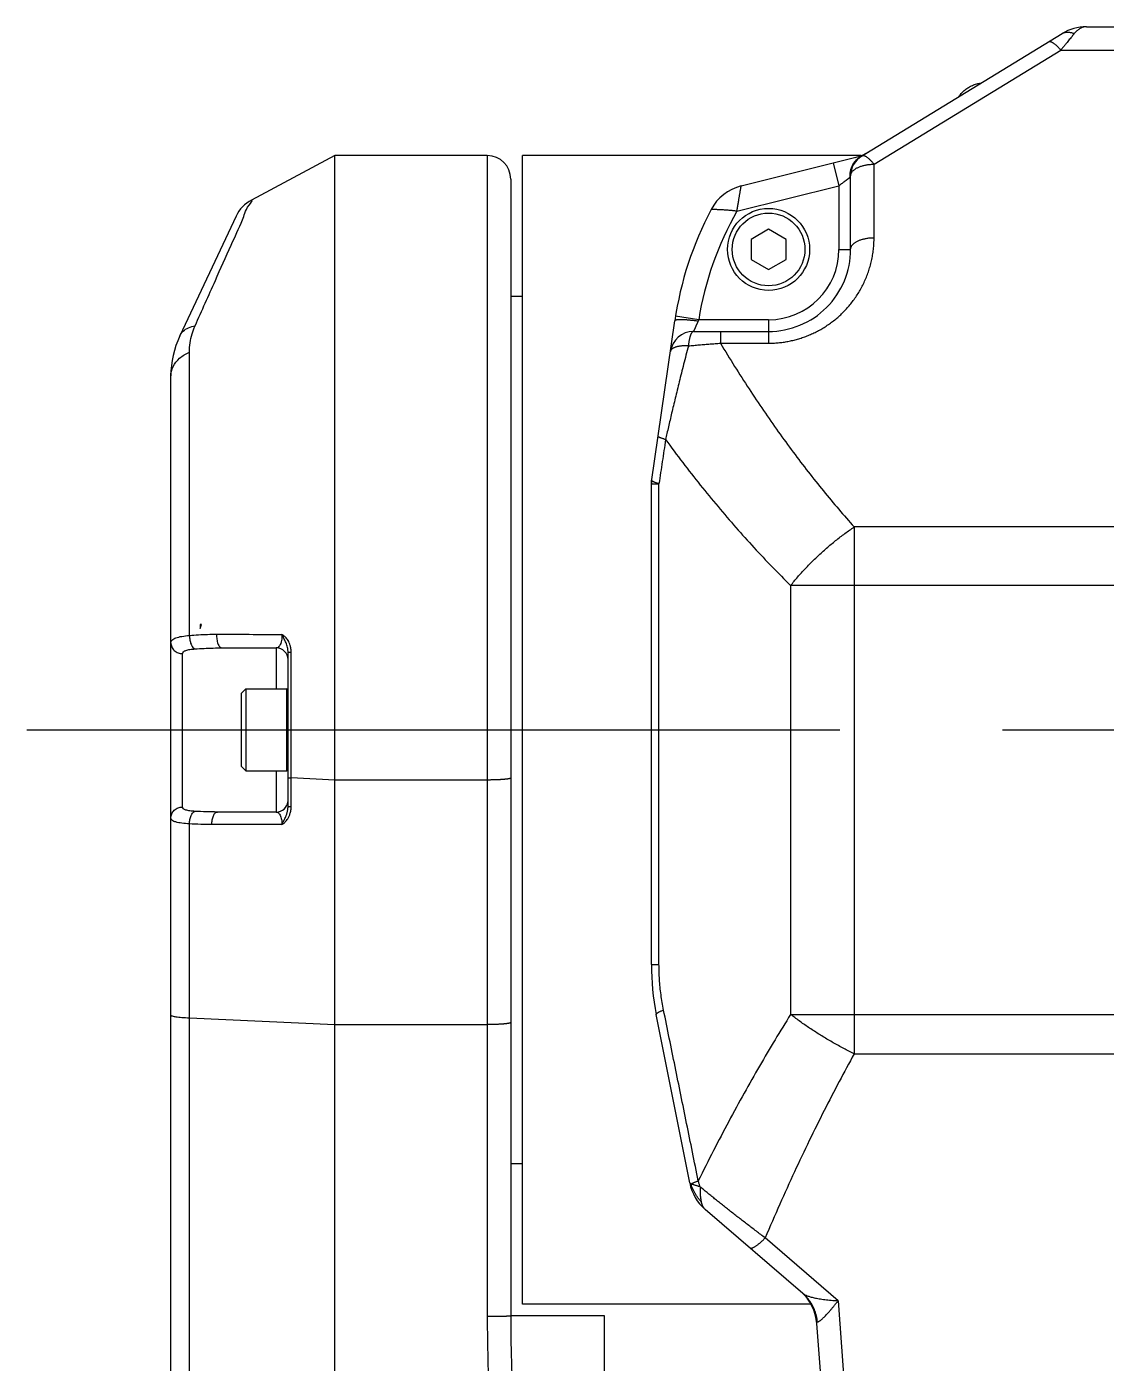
# Model space of a CAD drawing. Extents: x 0 to 3364, y 0 to 2376.
# Drawn here: x 2301 to 2393.2, y 1456.3 to 1570.3 of the extents above; entities that cross this region are included whole.
import ezdxf

# ---------------------------------------------------------------- set-up
doc = ezdxf.new("R2010")
doc.units = 0
doc.header["$LTSCALE"] = 185.02
doc.linetypes.add('CENTER', pattern=[0.6, 0.375, -0.075, 0.075, -0.075])
doc.layers.get('0').update_dxf_attribs({"linetype": 'CONTINUOUS'})
doc.layers.add('DEFAULT_1', color=7, linetype='CENTER')

msp = doc.modelspace()

# ---------------------------------------------------------------- linework, layer by layer
for p, q in [((2391.4694, 1570.3014), (2439.8439, 1570.3014)), ((2372.1252, 1559.1677), (2389.3836, 1569.7145)), ((2373.3439, 1558.5686), (2389.2703, 1568.3014)), ((2389.2703, 1568.3014), (2435.4176, 1568.3014)), ((2327.3439, 1559.3014), (2320.2226, 1555.5149)), ((2327.3439, 1321.3014), (2327.3439, 1559.3014)), ((2340.3439, 1559.3014), (2327.3439, 1559.3014)), ((2340.3439, 1559.3014), (2340.3439, 1460.2517)), ((2343.3439, 1461.3014), (2343.3439, 1559.3014)), ((2372.2164, 1559.3014), (2343.3439, 1559.3014)), ((2362.0082, 1556.7155), (2372.3439, 1559.3014)), ((2369.8585, 1558.6796), (2370.3439, 1556.7394)), ((2373.3439, 1552.3014), (2373.3439, 1558.5686)), ((2342.3439, 1557.3014), (2342.3439, 1460.3014)), ((2361.6482, 1554.5638), (2370.3439, 1556.7394)), ((2370.3439, 1556.7394), (2370.3439, 1551.3014)), ((2371.3439, 1551.3014), (2371.3439, 1557.5686)), ((2318.9167, 1554.1436), (2314.1054, 1543.9195)), ((2364.3439, 1553.0214), (2362.8544, 1552.1614)), ((2362.8544, 1552.1614), (2362.8544, 1550.4414)), ((2365.8335, 1552.1614), (2364.3439, 1553.0214)), ((2365.8335, 1550.4414), (2365.8335, 1552.1614)), ((2370.3439, 1551.3014), (2371.3439, 1551.3014)), ((2362.8544, 1550.4414), (2364.3439, 1549.5814)), ((2364.3439, 1549.5814), (2365.8335, 1550.4414)), ((2342.3439, 1547.3014), (2343.3439, 1547.3014)), ((2354.3439, 1531.4595), (2356.3439, 1545.2134)), ((2358.3805, 1545.3014), (2356.4055, 1545.6167)), ((2364.3439, 1545.3014), (2358.3805, 1545.3014)), ((2364.3439, 1545.3014), (2364.3439, 1543.3014)), ((2357.9415, 1544.3014), (2364.3439, 1544.3014)), ((2360.2414, 1544.3014), (2360.2414, 1543.3014)), ((2360.2414, 1543.3014), (2364.3439, 1543.3014)), ((2314.9355, 1518.3728), (2314.9355, 1542.5262)), ((2313.3439, 1330.5479), (2313.3439, 1540.5134)), ((2354.3439, 1490.3014), (2354.3439, 1531.4595)), ((2354.3439, 1531.3149), (2354.9945, 1531.3149)), ((2354.9945, 1490.3014), (2354.9945, 1531.3149)), ((2371.65, 1527.6219), (2371.65, 1482.6691)), ((2453.0379, 1527.6219), (2371.65, 1527.6219)), ((2366.2241, 1522.6219), (2366.2241, 1486.0348)), ((2458.4638, 1522.6219), (2366.2241, 1522.6219)), ((2315.8439, 1519.3014), (2315.8439, 1518.9705)), ((2315.9721, 1519.3014), (2315.8439, 1519.3014)), ((2314.3439, 1503.7286), (2314.3439, 1516.8087)), ((2317.7291, 1517.3014), (2322.3439, 1517.3014)), ((2322.3439, 1517.3014), (2322.3439, 1513.8014)), ((2323.3439, 1503.8006), (2323.3439, 1516.8889)), ((2323.6092, 1516.3014), (2323.6092, 1516.9511)), ((2323.6092, 1506.2038), (2323.6092, 1516.3014)), ((2319.3439, 1513.4014), (2319.7439, 1513.8014)), ((2319.3439, 1513.4014), (2319.3439, 1507.2014)), ((2319.7439, 1513.8014), (2319.7439, 1506.8014)), ((2319.7439, 1513.8014), (2323.2439, 1513.8014)), ((2323.2439, 1506.8014), (2323.2439, 1513.8014)), ((2319.3439, 1507.2014), (2319.7439, 1506.8014)), ((2319.7439, 1506.8014), (2323.2439, 1506.8014)), ((2322.3439, 1506.8014), (2322.3439, 1503.3014)), ((2323.6092, 1503.7624), (2323.6092, 1506.2038)), ((2327.3439, 1506.0308), (2323.6092, 1506.2038)), ((2340.3439, 1506.0308), (2327.3439, 1506.0308)), ((2322.3439, 1503.3014), (2317.3196, 1503.3014)), ((2314.9355, 1409.2637), (2314.9355, 1502.2893)), ((2322.8132, 1502.2245), (2316.8502, 1502.2245)), ((2354.3439, 1490.3014), (2354.9945, 1490.3014)), ((2357.6153, 1471.6549), (2354.7648, 1486.019)), ((2366.2241, 1486.0348), (2458.4638, 1486.0348)), ((2314.9355, 1485.7387), (2327.3439, 1485.1637)), ((2327.3439, 1485.1637), (2340.3439, 1485.1637)), ((2371.65, 1482.6691), (2453.0379, 1482.6691)), ((2342.3439, 1473.3014), (2343.3439, 1473.3014)), ((2367.2603, 1462.2338), (2358.9299, 1469.4014)), ((2370.2771, 1461.6034), (2364.0532, 1466.9586)), ((2367.9699, 1461.3014), (2343.3439, 1461.3014)), ((2370.2771, 1461.6034), (2370.9628, 1452.3634)), ((2350.3439, 1460.3014), (2342.3439, 1460.3014)), ((2350.3439, 1409.5311), (2350.3439, 1460.3014)), ((2370.0348, 1438.5184), (2368.4667, 1459.6472))]:
    msp.add_line(p, q)
for radius in [3.5, 3.1]:
    msp.add_circle((2364.3439, 1551.3014), radius)
for centre, radius, start, end in [((2391.4694, 1566.3014), 4, 89.999072, 121.429664), ((2340.3439, 1557.3014), 2, 0, 90), ((2373.3439, 1557.5686), 2, 121.429566, 180), ((2370.7799, 1563.0334), 4, 284.046589, 301.429566), ((2362.9791, 1552.8351), 4, 104.046589, 152.105831), ((2321.6312, 1552.8662), 3, 118, 154.798876), ((2385.3439, 1540.9964), 29.305, 152.105831, 171.726458), ((2385.3439, 1540.9964), 27.305, 150.206084, 170.928699), ((2364.3439, 1551.3014), 7, 269.999944, 0.000026), ((2364.3439, 1551.3014), 6, 270, 360), ((2357.9415, 1542.3014), 2, 90, 171.726408), ((2321.3439, 1540.5131), 8, 154.798876, 179.997741), ((2356.3439, 1531.3149), 2, 171.726408, 180), ((2322.3439, 1516.3014), 1, 0, 90), ((2323.2439, 1513.7014), 0.1, 0, 90), ((2323.2439, 1506.9014), 0.1, 270, 360), ((2322.3439, 1504.3015), 1, 270, 352.49781), ((2376.3439, 1490.3014), 22, 179.99998, 191.224614), ((2361.5388, 1472.4335), 4, 191.224594, 229.290619), ((2364.4774, 1459.3514), 4, 4.236395, 49.290621), ((2492.3439, 1460.3014), 150, 179.999998, 192.680385)]:
    msp.add_arc(centre, radius, start, end)
for points, start_tangent, end_tangent in [([(2391.4694, 1570.3014), (2391.3462, 1570.2938), (2391.2235, 1570.2711), (2391.102, 1570.2333), (2390.9822, 1570.1809), (2390.8646, 1570.1141), (2390.7498, 1570.0335), (2390.6382, 1569.9396), (2390.5303, 1569.8331), (2390.4265, 1569.7145)], (-1, -0.00003255), (-0.63324785, -0.77394907)), ([(2390.4265, 1569.7145), (2390.3346, 1569.6021), (2390.2337, 1569.4788), (2390.1237, 1569.3444), (2390.0044, 1569.1986), (2389.8758, 1569.0415), (2389.7382, 1568.8732), (2389.5913, 1568.6937), (2389.4353, 1568.5031), (2389.2703, 1568.3014)], (-0.63340538, -0.77382015), (-0.63333268, -0.77387965)), ([(2389.3836, 1569.7145), (2389.4702, 1569.7607), (2389.5622, 1569.797), (2389.6591, 1569.823), (2389.7604, 1569.8387), (2389.8655, 1569.8439), (2389.9738, 1569.8387), (2390.0847, 1569.823), (2390.1976, 1569.797), (2390.3117, 1569.7607), (2390.4265, 1569.7145)], (0.85328184, 0.52145001), (0.91364214, -0.40651942)), ([(2388.2274, 1569.008), (2388.2674, 1569.0258), (2388.3131, 1569.0338), (2388.3642, 1569.0319), (2388.4204, 1569.0203), (2388.4815, 1568.9989), (2388.547, 1568.9679), (2388.6167, 1568.9274), (2388.69, 1568.8777), (2388.7667, 1568.8191), (2388.8462, 1568.7518), (2388.9281, 1568.6764), (2389.0119, 1568.5931), (2389.0972, 1568.5025), (2389.1835, 1568.4051), (2389.2703, 1568.3014)], (0.85328183, 0.52145001), (0.63167296, -0.77523498)), ([(2380.5613, 1564.3231), (2380.7106, 1564.5218), (2380.9668, 1564.792), (2381.258, 1565.0253), (2381.5787, 1565.2173), (2381.923, 1565.3646), (2382.2844, 1565.4644), (2382.4817, 1565.4974)], (0.5635821, 0.82606006), (0.99154588, 0.12975654)), ([(2372.1252, 1559.1677), (2372.0089, 1559.0898), (2371.8991, 1559.0024), (2371.7964, 1558.9058), (2371.7014, 1558.8006), (2371.6147, 1558.6876), (2371.5367, 1558.5673), (2371.468, 1558.4405), (2371.409, 1558.3078), (2371.3599, 1558.1702), (2371.321, 1558.0283), (2371.2926, 1557.883), (2371.2748, 1557.7353), (2371.2677, 1557.5858), (2371.2713, 1557.4354)], (-0.85328183, -0.52145001), (0.0594463, -0.9982315)), ([(2373.3439, 1558.5686), (2373.2578, 1558.6715), (2373.1715, 1558.7691), (2373.0861, 1558.8598), (2373.0022, 1558.9431), (2372.9202, 1559.0187), (2372.8407, 1559.086), (2372.764, 1559.1447), (2372.6906, 1559.1945), (2372.6209, 1559.235), (2372.5553, 1559.2661), (2372.4942, 1559.2875), (2372.4379, 1559.2992), (2372.3868, 1559.301), (2372.3411, 1559.293), (2372.301, 1559.2752)], (-0.63167295, 0.77523499), (-0.85328183, -0.52145001)), ([(2371.3439, 1557.5686), (2371.3495, 1557.6434), (2371.3663, 1557.7177), (2371.3941, 1557.7912), (2371.4328, 1557.8634), (2371.4822, 1557.934), (2371.542, 1558.0025), (2371.6119, 1558.0686), (2371.6915, 1558.1319), (2371.7803, 1558.1921), (2371.8778, 1558.2488), (2371.9836, 1558.3017), (2372.097, 1558.3505), (2372.2173, 1558.3949), (2372.3439, 1558.4347), (2372.4762, 1558.4696), (2372.6133, 1558.4995), (2372.7544, 1558.5242), (2372.8989, 1558.5436), (2373.0459, 1558.5575), (2373.1945, 1558.5658), (2373.3439, 1558.5686)], (0, 1), (1, 0)), ([(2361.6482, 1554.5638), (2361.6751, 1554.7325), (2361.7022, 1554.9012), (2361.7293, 1555.0678), (2361.7559, 1555.2307), (2361.7819, 1555.389), (2361.8072, 1555.5414), (2361.8315, 1555.687), (2361.8547, 1555.825), (2361.8767, 1555.9545), (2361.8972, 1556.075), (2361.9162, 1556.1859), (2361.9335, 1556.2868), (2361.9492, 1556.3774), (2361.963, 1556.4572), (2361.975, 1556.5261), (2361.9852, 1556.5843), (2361.9935, 1556.6317), (2361.9999, 1556.6685), (2362.0045, 1556.6947), (2362.0073, 1556.7103), (2362.0082, 1556.7155)], (0.153828, 0.98809764), (0.17335172, 0.98485998)), ([(2370.3439, 1556.7394), (2370.4104, 1556.7893), (2370.4768, 1556.8391), (2370.5427, 1556.8886), (2370.6077, 1556.9373), (2370.6714, 1556.9852), (2370.7336, 1557.0318), (2370.7938, 1557.077), (2370.852, 1557.1207), (2370.9078, 1557.1626), (2370.9611, 1557.2026), (2371.0115, 1557.2404), (2371.0589, 1557.276), (2371.1032, 1557.3092), (2371.1441, 1557.3399), (2371.1814, 1557.368), (2371.2152, 1557.3933), (2371.2451, 1557.4158), (2371.2713, 1557.4354)], (0.79975452, 0.60032716), (0.79979559, 0.60027245)), ([(2371.2713, 1557.4354), (2371.2897, 1557.4691), (2371.3051, 1557.4974), (2371.3177, 1557.5204), (2371.3276, 1557.5386), (2371.335, 1557.5522), (2371.3401, 1557.5615), (2371.3439, 1557.5686)], (0.4787596, 0.87794604), (0.47891246, 0.87786267)), ([(2319.4586, 1553.8146), (2320.0316, 1555.0897), (2320.2228, 1555.515)], (0.40973195, 0.91220597), (-0.97550405, 0.21998147)), ([(2361.6482, 1554.5638), (2361.4782, 1554.5831), (2361.3078, 1554.6011), (2361.1392, 1554.6176), (2360.9736, 1554.6324), (2360.8124, 1554.6456), (2360.6568, 1554.6572), (2360.5077, 1554.6672), (2360.3661, 1554.6756), (2360.2328, 1554.6827), (2360.1085, 1554.6885), (2359.9939, 1554.6932), (2359.8895, 1554.6969), (2359.7956, 1554.6997), (2359.7128, 1554.7019), (2359.6411, 1554.7035), (2359.5805, 1554.7046), (2359.5312, 1554.7054), (2359.4928, 1554.7059), (2359.4655, 1554.7062), (2359.4492, 1554.7064), (2359.4438, 1554.7065)], (-0.99276069, 0.1201092), (-0.99995187, 0.00981145)), ([(2315.4114, 1544.7834), (2317.1413, 1548.6491), (2318.4962, 1551.6711), (2319.4586, 1553.8146)], (0.40804996, 0.9129596), (0.40973195, 0.91220597)), ([(2364.3439, 1543.3014), (2364.7566, 1543.3109), (2365.171, 1543.3395), (2365.5858, 1543.3875), (2365.9996, 1543.455), (2366.411, 1543.542), (2366.819, 1543.6484), (2367.2235, 1543.7745), (2367.624, 1543.9204), (2368.0199, 1544.0863), (2368.4102, 1544.2723), (2368.7938, 1544.4785), (2369.17, 1544.7048), (2369.5378, 1544.9513), (2369.8961, 1545.2181), (2370.2438, 1545.5049), (2370.5796, 1545.8117), (2370.9024, 1546.138), (2371.2108, 1546.4836), (2371.5035, 1546.8479), (2371.7792, 1547.2303), (2372.0366, 1547.6299), (2372.2743, 1548.0459), (2372.491, 1548.4771), (2372.6856, 1548.9224), (2372.8567, 1549.3804), (2373.0035, 1549.8495), (2373.125, 1550.3281), (2373.2203, 1550.8145), (2373.2888, 1551.3067), (2373.3301, 1551.803), (2373.3439, 1552.3014)], (1, 0.00000209), (0.0000009, 1)), ([(2371.3439, 1551.3014), (2371.3495, 1551.3761), (2371.3663, 1551.4504), (2371.3941, 1551.5239), (2371.4328, 1551.5962), (2371.4822, 1551.6667), (2371.542, 1551.7353), (2371.6119, 1551.8014), (2371.6915, 1551.8647), (2371.7803, 1551.9249), (2371.8778, 1551.9816), (2371.9836, 1552.0345), (2372.097, 1552.0832), (2372.2173, 1552.1276), (2372.3439, 1552.1674), (2372.4762, 1552.2024), (2372.6133, 1552.2323), (2372.7544, 1552.257), (2372.8989, 1552.2763), (2373.0459, 1552.2902), (2373.1945, 1552.2986), (2373.3439, 1552.3014)], (0, 1), (1, 0)), ([(2358.3231, 1545.1761), (2358.1696, 1545.1974), (2358.017, 1545.2169), (2357.8662, 1545.2348), (2357.7182, 1545.2507), (2357.5739, 1545.2647), (2357.434, 1545.2767), (2357.2995, 1545.2866), (2357.1712, 1545.2942), (2357.0498, 1545.2997), (2356.9361, 1545.3029), (2356.8307, 1545.3038), (2356.7344, 1545.3024), (2356.6476, 1545.2988), (2356.5709, 1545.293), (2356.5047, 1545.2849), (2356.4495, 1545.2746), (2356.4056, 1545.2623), (2356.3733, 1545.2479), (2356.3527, 1545.2316), (2356.3439, 1545.2134)], (-0.98991142, 0.14168765), (-0.14389981, -0.98959226)), ([(2358.3231, 1545.1761), (2358.2947, 1545.1109), (2358.2665, 1545.0464), (2358.2389, 1544.9831), (2358.2119, 1544.9211), (2358.1856, 1544.8609), (2358.1602, 1544.8027), (2358.1358, 1544.7466), (2358.1124, 1544.693), (2358.0902, 1544.6421), (2358.0692, 1544.5941), (2358.0496, 1544.5492), (2358.0315, 1544.5076), (2358.0148, 1544.4694), (2357.9997, 1544.4348), (2357.9863, 1544.4041), (2357.9746, 1544.3771), (2357.9645, 1544.3541), (2357.9563, 1544.3352), (2357.9498, 1544.3204), (2357.9452, 1544.3098), (2357.9415, 1544.3014)], (-0.39977961, -0.91661129), (-0.39981608, -0.91659538)), ([(2358.3805, 1545.3014), (2358.3607, 1545.2596), (2358.3416, 1545.2179), (2358.3231, 1545.1761)], (-0.43201661, -0.90186565), (-0.39979348, -0.91660524)), ([(2314.1054, 1543.9195), (2314.3977, 1544.3191), (2314.8424, 1544.6132), (2315.4114, 1544.7834)], (0.42581013, 0.90481254), (0.98624143, 0.16531132)), ([(2314.9355, 1542.5262), (2314.9932, 1543.3325), (2315.1558, 1544.0855), (2315.4114, 1544.7834)], (-0.00005259, 1), (0.4081637, 0.91290876)), ([(2357.9415, 1544.3014), (2357.9064, 1544.296), (2357.8715, 1544.2799), (2357.837, 1544.2532), (2357.8031, 1544.216), (2357.7698, 1544.1685), (2357.7375, 1544.111), (2357.7063, 1544.0438), (2357.6764, 1543.9672), (2357.6479, 1543.8816), (2357.621, 1543.7876), (2357.5957, 1543.6855), (2357.5724, 1543.5761), (2357.551, 1543.4598), (2357.5317, 1543.3372), (2357.5147, 1543.2091), (2357.4999, 1543.0761)], (-1, 0), (-0.10013504, -0.99497386)), ([(2357.4999, 1543.0761), (2357.2945, 1542.2791), (2357.0962, 1541.5013), (2356.9057, 1540.745), (2356.7231, 1540.012), (2356.5486, 1539.3034), (2356.3823, 1538.6204), (2356.2245, 1537.9641), (2356.0749, 1537.3349), (2355.9335, 1536.733), (2355.8001, 1536.1577), (2355.6743, 1535.6082), (2355.5557, 1535.083)], (-0.25090782, -0.96801099), (-0.2189095, -0.97574517)), ([(2357.4999, 1543.0761), (2357.3544, 1543.0799), (2357.2122, 1543.0791), (2357.0743, 1543.0738), (2356.9414, 1543.064), (2356.8143, 1543.0499), (2356.6937, 1543.0314), (2356.5803, 1543.0087), (2356.4747, 1542.9819), (2356.3777, 1542.9511), (2356.2897, 1542.9167), (2356.2112, 1542.8786), (2356.1428, 1542.8372), (2356.0848, 1542.7927), (2356.0374, 1542.7454), (2356.0011, 1542.6955), (2355.9761, 1542.6434), (2355.9624, 1542.5892)], (-0.99916845, 0.04077257), (-0.14390008, -0.98959222)), ([(2357.4999, 1543.0761), (2357.9689, 1543.1178), (2358.4342, 1543.1579), (2358.8948, 1543.1964), (2359.35, 1543.2331), (2359.7991, 1543.2681), (2360.2414, 1543.3014)], (0.99595094, 0.08989843), (0.99728512, 0.07363685)), ([(2360.2414, 1543.3014), (2361.4491, 1541.3255), (2362.6743, 1539.4078), (2363.9161, 1537.5482), (2365.1732, 1535.7472), (2366.4441, 1534.0054), (2367.7278, 1532.3227), (2369.0238, 1530.6983), (2370.3315, 1529.1314), (2371.65, 1527.6219)], (0.51310207, -0.8583276), (0.66641525, -0.74558079)), ([(2313.3439, 1540.5131), (2313.537, 1541.3178), (2314.0913, 1542.0189), (2314.9355, 1542.5262)], (0, 1), (0.92716314, 0.37465785)), ([(2355.5557, 1535.083), (2355.4471, 1535.1126), (2355.3472, 1535.142), (2355.2564, 1535.171), (2355.1753, 1535.1995), (2355.1044, 1535.2273), (2355.0442, 1535.2543), (2354.995, 1535.2802), (2354.957, 1535.305), (2354.9305, 1535.3285), (2354.9157, 1535.3505), (2354.9127, 1535.3708)], (-0.96719603, 0.25403116), (0.14389833, 0.98959248)), ([(2355.5557, 1535.083), (2355.2748, 1533.1968), (2354.9945, 1531.3149)], (-0.14729321, -0.98909287), (-0.14729321, -0.98909287)), ([(2355.5557, 1535.083), (2357.0282, 1533.1088), (2358.5203, 1531.1991), (2360.0303, 1529.3545), (2361.5564, 1527.5753), (2363.0979, 1525.8607), (2364.6542, 1524.2096), (2366.2241, 1522.6219)], (0.58894894, -0.80817025), (0.71165795, -0.70252613)), ([(2354.9945, 1531.3149), (2354.8944, 1531.3426), (2354.7999, 1531.3707), (2354.714, 1531.3983), (2354.6388, 1531.4248), (2354.5753, 1531.4494), (2354.5239, 1531.4714), (2354.4839, 1531.4905), (2354.4529, 1531.5071), (2354.429, 1531.5216), (2354.4106, 1531.5344), (2354.3965, 1531.5458), (2354.386, 1531.5558), (2354.3782, 1531.5646), (2354.3727, 1531.5724), (2354.3689, 1531.5793), (2354.3664, 1531.5856), (2354.3649, 1531.5915), (2354.3644, 1531.5971), (2354.3648, 1531.6027)], (-0.96617378, 0.25789189), (0.1439001, 0.98959222)), ([(2366.2241, 1522.6219), (2366.5209, 1522.9891), (2366.8307, 1523.3554), (2367.1527, 1523.7198), (2367.4862, 1524.0814), (2367.8302, 1524.4393), (2368.184, 1524.7926), (2368.5466, 1525.1404), (2368.917, 1525.4817), (2369.2944, 1525.8158), (2369.6778, 1526.1418), (2370.0662, 1526.4589), (2370.4586, 1526.7662), (2370.854, 1527.063), (2371.2515, 1527.3484), (2371.65, 1527.6219)], (0.62017132, 0.7844664), (0.83100162, 0.55626999)), ([(2315.8439, 1518.9705), (2315.9074, 1519.1357), (2315.9721, 1519.3014)], (0.35536425, 0.9347279), (0.36662721, 0.93036793)), ([(2313.3439, 1517.7383), (2313.4526, 1517.9706), (2313.7704, 1518.1546), (2314.2765, 1518.2875), (2314.9355, 1518.3728)], (-0.00012243, 0.99999999), (0.996113, 0.08808454)), ([(2314.9355, 1518.3728), (2314.9669, 1517.9761), (2315.0676, 1517.6156), (2315.2218, 1517.3484), (2315.405, 1517.2168)], (-0.01514949, -0.99988524), (0.96010202, -0.27964997)), ([(2314.9355, 1518.3728), (2315.7047, 1518.4254), (2316.4794, 1518.457), (2317.2596, 1518.4666)], (0.99665041, 0.08177992), (0.99999789, -0.00205442)), ([(2317.2596, 1518.4666), (2317.2701, 1518.0364), (2317.3657, 1517.6553), (2317.5288, 1517.3942), (2317.7291, 1517.3014)], (-0.07948562, -0.99683601), (1, 0.00000076)), ([(2317.2596, 1518.4666), (2320.0199, 1518.4611), (2322.8134, 1518.456)], (0.99999789, -0.00205456), (0.99999838, -0.00179781)), ([(2322.8133, 1518.456), (2322.8161, 1518.1896), (2322.7851, 1517.9293), (2322.719, 1517.6874), (2322.6192, 1517.4862), (2322.4905, 1517.3502), (2322.344, 1517.3014)], (0.07514597, -0.99717254), (-0.99999999, 0.00015761)), ([(2323.344, 1516.889), (2323.3295, 1517.1295), (2323.2914, 1517.3488), (2323.2368, 1517.5483), (2323.1717, 1517.7296), (2323.1004, 1517.8953), (2323.0265, 1518.049), (2322.9526, 1518.1931), (2322.8811, 1518.33), (2322.8132, 1518.4563)], (0.00015032, 0.99999999), (-0.48248337, 0.87590513)), ([(2323.5992, 1517.1573), (2323.5874, 1517.2537), (2323.5303, 1517.5168), (2323.4486, 1517.7418), (2323.3508, 1517.9305), (2323.2439, 1518.086), (2323.1331, 1518.2122), (2323.0223, 1518.3133), (2322.9148, 1518.3932), (2322.8134, 1518.456)], (-0.09772356, 0.9952136), (-0.87416522, 0.48562864)), ([(2313.3439, 1517.7383), (2313.4201, 1517.3825), (2313.6369, 1517.0809), (2313.9613, 1516.8794), (2314.3439, 1516.8087)], (0.00000001, -1), (1, -0.00000886)), ([(2314.3439, 1516.8087), (2314.4165, 1516.9679), (2314.6284, 1517.0874), (2314.9657, 1517.1685), (2315.405, 1517.2168)], (-0.00019634, 0.99999998), (0.99740758, 0.07195915)), ([(2315.405, 1517.2168), (2316.1741, 1517.2633), (2316.9489, 1517.2917), (2317.7291, 1517.3014)], (0.99740754, 0.07195977), (1, 0.00000011)), ([(2323.3439, 1516.8887), (2323.4685, 1516.9354), (2323.6092, 1516.9511)], (0.00067833, 0.99999977), (0.99719365, 0.07486537)), ([(2323.6092, 1516.9511), (2323.5992, 1517.1573)], (0.0002124, 0.99999998), (-0.09772356, 0.9952136)), ([(2323.3439, 1506.2423), (2323.4685, 1506.2135), (2323.6092, 1506.2038)], (0, -1), (0.99892796, -0.04629185)), ([(2342.3439, 1506.2051), (2342.3403, 1506.1946), (2342.3294, 1506.1841), (2342.3112, 1506.1737), (2342.2858, 1506.1634), (2342.2534, 1506.1532), (2342.214, 1506.1433), (2342.1677, 1506.1335), (2342.1149, 1506.1241), (2342.0555, 1506.1149), (2341.9899, 1506.1061), (2341.9183, 1506.0976), (2341.841, 1506.0895), (2341.7582, 1506.0818), (2341.6702, 1506.0746), (2341.5774, 1506.0679), (2341.4801, 1506.0616), (2341.3786, 1506.0559), (2341.2734, 1506.0507), (2341.1648, 1506.0461), (2341.0532, 1506.0421), (2340.939, 1506.0387), (2340.8226, 1506.0358), (2340.7045, 1506.0336), (2340.585, 1506.032), (2340.4647, 1506.0311), (2340.3439, 1506.0308)], (0, -1), (-1, 0)), ([(2313.3439, 1502.7896), (2313.4201, 1503.149), (2313.6369, 1503.4536), (2313.9613, 1503.6571), (2314.3439, 1503.7286)], (0.00000001, 1), (1, 0)), ([(2315.405, 1503.3581), (2314.966, 1503.3988), (2314.6289, 1503.47), (2314.4167, 1503.5789), (2314.3439, 1503.7286)], (-0.99825537, 0.05904413), (0.00031239, 0.99999995)), ([(2314.9356, 1502.2893), (2314.976, 1502.6676), (2315.0788, 1503.002), (2315.2291, 1503.2439), (2315.405, 1503.3581)], (0.0167124, 0.99986034), (0.97264057, 0.23231515)), ([(2317.3196, 1503.3014), (2316.3604, 1503.3157), (2315.405, 1503.3581)], (-1, -0.00000079), (-0.99825519, 0.05904726)), ([(2316.8502, 1502.2245), (2316.875, 1502.6301), (2316.9741, 1502.9808), (2317.1311, 1503.2177), (2317.3197, 1503.3014)], (-0.03631894, 0.99934025), (1, 0)), ([(2322.344, 1503.3014), (2322.4633, 1503.2687), (2322.5723, 1503.1759), (2322.6647, 1503.0336), (2322.7358, 1502.8555), (2322.7844, 1502.655), (2322.8101, 1502.4424), (2322.8134, 1502.2245)], (0.99999999, 0.00012655), (-0.03687003, -0.99932007)), ([(2322.8132, 1502.2245), (2322.9172, 1502.2932), (2323.0061, 1502.3624), (2323.1062, 1502.455), (2323.2123, 1502.5741), (2323.3226, 1502.7289), (2323.3784, 1502.8242), (2323.4332, 1502.934), (2323.4855, 1503.0602), (2323.5328, 1503.2049), (2323.5719, 1503.3696), (2323.599, 1503.5552), (2323.6092, 1503.7624)], (0.91632705, 0.40043068), (-0.00012831, 0.99999999)), ([(2322.8134, 1502.2244), (2322.8826, 1502.3571), (2322.9419, 1502.4713), (2323.0086, 1502.602), (2323.0794, 1502.7478), (2323.1529, 1502.9141), (2323.19, 1503.0083), (2323.2266, 1503.1117), (2323.2614, 1503.2254), (2323.293, 1503.3504), (2323.3191, 1503.4877), (2323.3372, 1503.6377), (2323.344, 1503.8006)], (0.51758333, 0.85563281), (-0.00011189, 0.99999999)), ([(2323.3439, 1503.8008), (2323.4685, 1503.7721), (2323.6092, 1503.7624)], (0.00088487, -0.99999961), (0.99893006, -0.04624649)), ([(2314.9355, 1502.2893), (2314.2769, 1502.3495), (2313.7712, 1502.4493), (2313.4531, 1502.5953), (2313.3439, 1502.7896)], (-0.99817377, 0.06040805), (0.00021432, 0.99999998)), ([(2316.8502, 1502.2245), (2315.8909, 1502.2408), (2314.9355, 1502.2893)], (-1, -0.00000357), (-0.99772278, 0.06744823)), ([(2355.3863, 1486.4083), (2355.2657, 1487.0577), (2355.1673, 1487.7095), (2355.0911, 1488.3618), (2355.0371, 1489.0125), (2355.0051, 1489.6597), (2354.9945, 1490.3014)], (-0.19916121, 0.97996674), (-0.00000074, 1)), ([(2313.3439, 1485.9696), (2313.4531, 1485.8997), (2313.7724, 1485.8349), (2314.2789, 1485.7799), (2314.9355, 1485.7387)], (0, -1), (0.99892796, -0.04629185)), ([(2354.7648, 1486.019), (2354.7654, 1486.0465), (2354.7779, 1486.0762), (2354.8021, 1486.1078), (2354.8379, 1486.1413), (2354.8851, 1486.1764), (2354.9433, 1486.2129), (2355.0123, 1486.2505), (2355.0916, 1486.2891), (2355.1807, 1486.3284), (2355.2792, 1486.3683), (2355.3863, 1486.4083)], (-0.19465543, 0.98087169), (0.94083371, 0.3388686)), ([(2358.3487, 1471.8323), (2357.3531, 1476.7307), (2356.3657, 1481.5894), (2355.3863, 1486.4083)], (-0.19916192, 0.9799666), (-0.19916195, 0.97996659)), ([(2366.2241, 1486.0348), (2364.8959, 1483.8731), (2363.5725, 1481.63), (2362.2554, 1479.3058), (2360.9457, 1476.8996), (2359.6435, 1474.4094), (2358.3487, 1471.8323)], (-0.53129382, -0.84718763), (-0.44181652, -0.89710544)), ([(2371.65, 1482.6691), (2371.201, 1482.8937), (2370.7533, 1483.1263), (2370.3078, 1483.3664), (2369.8657, 1483.6134), (2369.4283, 1483.8665), (2368.9965, 1484.1253), (2368.5715, 1484.3889), (2368.1545, 1484.6567), (2367.7464, 1484.9281), (2367.3483, 1485.2023), (2366.9612, 1485.4786), (2366.5862, 1485.7564), (2366.2241, 1486.0348)], (-0.89775615, 0.44049279), (-0.78688951, 0.61709392)), ([(2342.3439, 1485.338), (2342.3403, 1485.3275), (2342.3294, 1485.317), (2342.3112, 1485.3066), (2342.2858, 1485.2963), (2342.2534, 1485.2862), (2342.214, 1485.2762), (2342.1677, 1485.2665), (2342.1149, 1485.257), (2342.0555, 1485.2478), (2341.9899, 1485.239), (2341.9183, 1485.2305), (2341.841, 1485.2224), (2341.7582, 1485.2148), (2341.6702, 1485.2075), (2341.5774, 1485.2008), (2341.4801, 1485.1946), (2341.3786, 1485.1888), (2341.2734, 1485.1837), (2341.1648, 1485.1791), (2341.0532, 1485.175), (2340.939, 1485.1716), (2340.8226, 1485.1688), (2340.7045, 1485.1666), (2340.585, 1485.165), (2340.4647, 1485.164), (2340.3439, 1485.1637)], (0, -1), (-1, 0)), ([(2371.65, 1482.6691), (2370.3669, 1480.2978), (2369.0891, 1477.829), (2367.8183, 1475.2629), (2366.5553, 1472.5981), (2365.3003, 1469.8313), (2364.0532, 1466.9586)], (-0.48416496, -0.87497674), (-0.3909335, -0.92041893)), ([(2357.7331, 1471.557), (2357.6993, 1471.5638), (2357.672, 1471.5699), (2357.6513, 1471.5752), (2357.6374, 1471.5796), (2357.6302, 1471.5832)], (-0.98152525, 0.19133263), (-0.75846449, 0.65171437)), ([(2357.7331, 1471.557), (2357.7779, 1471.5881), (2357.8326, 1471.6205), (2357.897, 1471.654), (2357.9705, 1471.6885), (2358.0529, 1471.7238), (2358.1438, 1471.7597), (2358.2425, 1471.7959), (2358.3486, 1471.8324)], (0.79492801, 0.60670376), (0.94886095, 0.3156943)), ([(2358.5939, 1470.0453), (2358.4274, 1470.2413), (2358.2743, 1470.4455), (2358.1355, 1470.657), (2358.0114, 1470.8748), (2357.9027, 1471.0981), (2357.8098, 1471.3258), (2357.7331, 1471.557)], (-0.6703008, 0.74208951), (-0.28236901, 0.95930586)), ([(2358.4962, 1471.3256), (2358.3751, 1471.3633), (2358.2626, 1471.3983), (2358.1591, 1471.4305), (2358.0651, 1471.4595), (2357.9802, 1471.4853), (2357.9047, 1471.5079), (2357.8384, 1471.5273), (2357.7812, 1471.5436), (2357.7331, 1471.557)], (-0.95658759, 0.29144498), (-0.96468843, 0.26339369)), ([(2358.4962, 1471.3256), (2358.4214, 1471.582), (2358.3487, 1471.8323)], (-0.28027222, 0.95992056), (-0.27878071, 0.96035479)), ([(2358.4962, 1471.3256), (2358.4931, 1471.157), (2358.4942, 1470.9933), (2358.4993, 1470.8357), (2358.5077, 1470.685), (2358.5194, 1470.5416), (2358.5339, 1470.4058), (2358.5512, 1470.2777), (2358.5712, 1470.1575), (2358.5939, 1470.0453)], (-0.03577583, -0.99935984), (0.21647284, -0.97628864)), ([(2364.0532, 1466.9586), (2363.6775, 1467.2414), (2363.3023, 1467.5255), (2362.9285, 1467.8102), (2362.5568, 1468.0951), (2362.188, 1468.3794), (2361.8227, 1468.6626), (2361.4615, 1468.9442), (2361.1052, 1469.2237), (2360.7544, 1469.5005), (2360.4095, 1469.7742), (2360.0713, 1470.0443), (2359.7401, 1470.3103), (2359.4165, 1470.5718), (2359.101, 1470.8285), (2358.7941, 1471.0799), (2358.4962, 1471.3256)], (-0.79984123, 0.60021164), (-0.7703646, 0.63760363)), ([(2358.5939, 1470.0453), (2358.6168, 1469.9504), (2358.642, 1469.8619), (2358.6698, 1469.7799), (2358.7, 1469.7045), (2358.733, 1469.636), (2358.7687, 1469.5745), (2358.8073, 1469.5201), (2358.8489, 1469.473)], (0.21661629, -0.97625682), (0.70518471, -0.70902364)), ([(2362.7487, 1466.1157), (2362.7791, 1466.0973), (2362.8172, 1466.0882), (2362.8626, 1466.0882), (2362.9151, 1466.0974), (2362.9744, 1466.1158), (2363.0401, 1466.1432), (2363.1118, 1466.1794), (2363.1892, 1466.2244), (2363.2717, 1466.2777), (2363.3589, 1466.3391), (2363.4502, 1466.4082), (2363.5451, 1466.4845), (2363.643, 1466.5678), (2363.7434, 1466.6573), (2363.8456, 1466.7527), (2363.9491, 1466.8533), (2364.0532, 1466.9586)], (0.75802755, -0.65222253), (0.69638422, 0.71766916)), ([(2367.2603, 1462.2338), (2367.3117, 1462.1941), (2367.3749, 1462.1535), (2367.4509, 1462.1122), (2367.5408, 1462.0701), (2367.6459, 1462.0273), (2367.7673, 1461.9839), (2367.9063, 1461.9403), (2368.0637, 1461.8967), (2368.2407, 1461.8536), (2368.4374, 1461.8115), (2368.654, 1461.771), (2368.8896, 1461.7329), (2369.143, 1461.6979), (2369.4118, 1461.6668), (2369.693, 1461.6403), (2369.9833, 1461.6189), (2370.2771, 1461.6034)], (0.75802751, -0.65222258), (0.99904672, -0.04365379)), ([(2368.5097, 1459.799), (2368.4757, 1460.0554), (2368.4247, 1460.308), (2368.3568, 1460.5556), (2368.2725, 1460.7972), (2368.172, 1461.0317), (2368.0559, 1461.2581), (2367.9246, 1461.4753), (2367.7787, 1461.6823), (2367.6189, 1461.8783), (2367.4458, 1462.0624), (2367.2603, 1462.2338)], (-0.09807294, 0.99517923), (-0.75802758, 0.6522225)), ([(2368.5097, 1459.799), (2368.5397, 1459.8007), (2368.5768, 1459.8112), (2368.6213, 1459.8312), (2368.674, 1459.8617), (2368.7356, 1459.9037), (2368.8067, 1459.9584), (2368.8881, 1460.0269), (2368.9804, 1460.1104), (2369.084, 1460.2101), (2369.1992, 1460.3267), (2369.3262, 1460.4611), (2369.4642, 1460.6131), (2369.6126, 1460.7826), (2369.7701, 1460.9684), (2369.9349, 1461.1689), (2370.105, 1461.3818), (2370.2771, 1461.6034)], (0.99585411, -0.09096481), (0.60755935, 0.79427429)), ([(2342.3439, 1460.3014), (2342.34, 1460.2983), (2342.3282, 1460.2952), (2342.3085, 1460.2921), (2342.2811, 1460.289), (2342.2461, 1460.286), (2342.2035, 1460.2831), (2342.1536, 1460.2802), (2342.0966, 1460.2774), (2342.0326, 1460.2747), (2341.962, 1460.2722), (2341.885, 1460.2697), (2341.8019, 1460.2673), (2341.713, 1460.2651), (2341.6188, 1460.2631), (2341.5195, 1460.2612), (2341.4156, 1460.2594), (2341.3075, 1460.2578), (2341.1955, 1460.2564), (2341.0802, 1460.2551), (2340.962, 1460.2541), (2340.8413, 1460.2532), (2340.7187, 1460.2525), (2340.5946, 1460.252), (2340.4695, 1460.2518), (2340.3439, 1460.2517)], (0, -1), (-1, 0)), ([(2340.3439, 1460.2517), (2340.3697, 1457.4681), (2340.4469, 1454.687), (2340.5754, 1451.9075), (2340.7555, 1449.1298), (2340.987, 1446.3547), (2341.2699, 1443.5829), (2341.6044, 1440.8148), (2341.9904, 1438.0511), (2342.428, 1435.2923), (2342.9174, 1432.5386), (2343.4585, 1429.7913), (2344.0513, 1427.0518)], (0.00000005, -1), (0.22055644, -0.97537421)), ([(2368.4667, 1459.6472), (2368.4647, 1459.6952), (2368.4662, 1459.7323), (2368.4707, 1459.7599), (2368.4777, 1459.7792), (2368.4867, 1459.7915), (2368.4974, 1459.7978), (2368.5097, 1459.799)], (-0.07401033, 0.99725748), (0.99591471, -0.09029885))]:
    msp.add_spline(points, degree=3, dxfattribs=dict(start_tangent=start_tangent, end_tangent=end_tangent))
at = {"layer": 'DEFAULT_1'}
msp.add_line((2301.0482, 1510.3014), (2519.2732, 1510.3014), dxfattribs=at)

doc.saveas('drawing.dxf')
